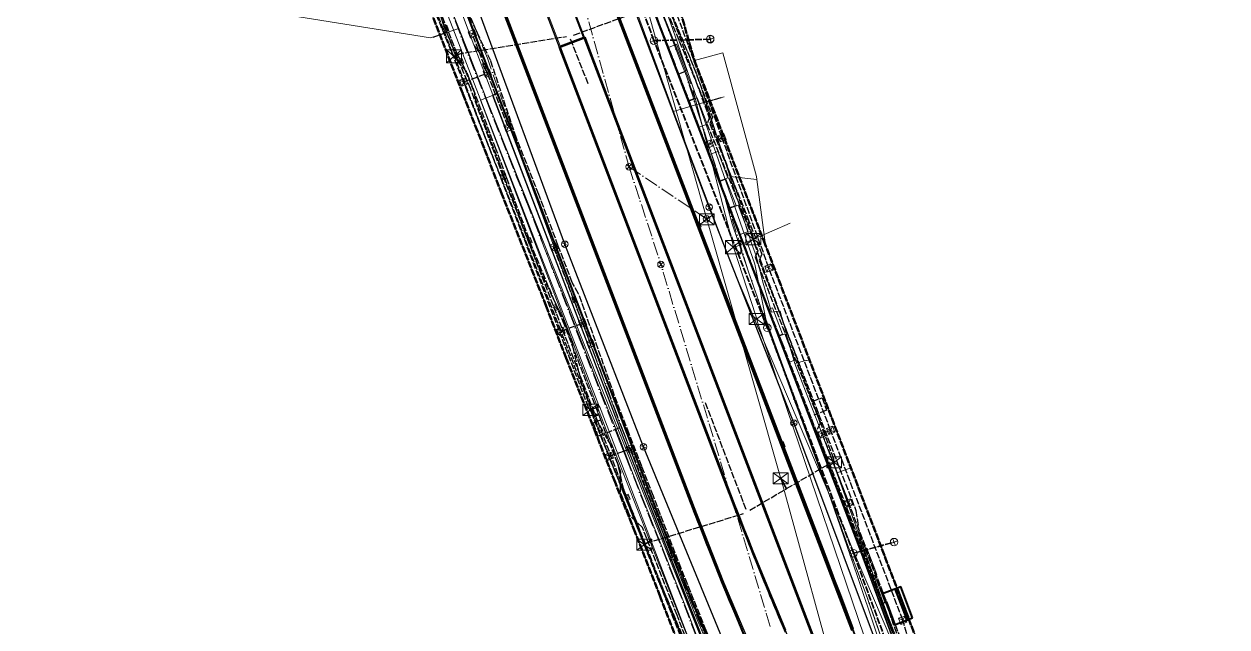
# Model space of a CAD drawing. Header units: metres. Extents: x 105014 to 106600, y 111320 to 118425.
# Drawn here: x 105870.3 to 106092.5, y 116914.6 to 117026 of the extents above; entities that cross this region are included whole.
import ezdxf

# ---------------------------------------------------------------- set-up
doc = ezdxf.new("R2010")
doc.units = ezdxf.units.M
doc.linetypes.add('DASHDOT', pattern=[3.556, 2.54, -0.508, 0, -0.508])
doc.linetypes.add('DASHED', pattern=[1.524, 1.27, -0.254])
for name, color, linetype, lineweight in [('00-BASE-LIMITE', 7, 'DASHED', 50), ('00-BASE-UE', 42, 'DASHED', 25), ('10-PAV-CALZADA-BRT', 12, 'CONTINUOUS', 30), ('10-PAV-CALZADA-MIXTA', 8, 'CONTINUOUS', 30), ('10-PAV-CICLORUTA', 76, 'CONTINUOUS', 18), ('10-PAV-ESTACION-TM', 1, 'CONTINUOUS', 40), ('10-PAV-SARDINEL', 252, 'CONTINUOUS', 13), ('20-EP-ZONA-DURA', 253, 'CONTINUOUS', 13), ('20-EP-ZONA-VERDE', 84, 'CONTINUOUS', 13), ('30-RED-ENEL-NODOS', 11, 'CONTINUOUS', 13), ('30-RED-ENEL-PROY', 1, 'DASHED', 25), ('30-RED-ETB-CAMARA', 151, 'CONTINUOUS', 13), ('30-RED-ETB-EXIST', 145, 'CONTINUOUS', 13), ('30-RED-ETB-PROY', 5, 'DASHED', 25), ('30-RED-MOVISTAR-CAMARA', 141, 'CONTINUOUS', 13), ('30-RED-MOVISTAR-PROY', 4, 'DASHED', 25), ('30-RED-VANTI-EXIST', 52, 'CONTINUOUS', 13), ('30-RED-VANTI-PROY', 2, 'DASHED', 25), ('30-RED-VANTI-RETIRO', 8, 'DASHDOT', 13), ('35-RH-ACUE-MENOR-EXIST', 151, 'CONTINUOUS', 13), ('35-RH-ACUE-MENOR-PROY', 5, 'DASHED', 25), ('35-RH-PLUV-COLECTOR', 96, 'CONTINUOUS', 30), ('35-RH-PLUV-NODOS', 94, 'CONTINUOUS', 13), ('35-RH-PLUV-RETIRO', 8, 'DASHDOT', 13), ('36-RH-SAN-COLECTOR-PROY', 6, 'DASHED', 35), ('36-RH-SAN-POZOS', 216, 'CONTINUOUS', 13), ('50-EST-MURO-CONTENCION', 34, 'CONTINUOUS', 40), ('60-PREDIAL-LOTE', 42, 'CONTINUOUS', 13)]:
    doc.layers.add(name, color=color, linetype=linetype, lineweight=lineweight)

# ---------------------------------------------------------------- blocks, each defined once
blk = doc.blocks.new('CAM_ETB_T_13')
for p, q in [((-1.375, -1.025), (1.375, 1.025)), ((-1.375, 1.025), (1.375, -1.025))]:
    blk.add_line(p, q)
blk.add_lwpolyline([(-1.375, -1.025), (1.375, -1.025), (1.375, 1.025), (-1.375, 1.025)], close=True)
blk = doc.blocks.new('CAM_ETB_T_14')
for p, q in [((-1.39, -1.22), (1.39, 1.22)), ((-1.39, 1.22), (1.39, -1.22))]:
    blk.add_line(p, q)
blk.add_lwpolyline([(-1.39, -1.22), (1.39, -1.22), (1.39, 1.22), (-1.39, 1.22)], close=True)
blk = doc.blocks.new('CAM_ETB_T_13A')
for p, q in [((-1.375, -1.025), (1.375, 1.025)), ((-1.375, 1.025), (1.375, -1.025))]:
    blk.add_line(p, q)
blk.add_lwpolyline([(-1.375, -1.025), (1.375, -1.025), (1.375, 1.025), (-1.375, 1.025)], close=True)
blk = doc.blocks.new('CAJA_ENEL')
for p, q in [((-0.6, -0.6), (0.6, 0.6)), ((-0.6, 0.6), (0.6, -0.6))]:
    blk.add_line(p, q)
blk.add_lwpolyline([(-0.6, -0.6), (0.6, -0.6), (0.6, 0.6), (-0.6, 0.6)], close=True)
blk = doc.blocks.new('CAM_MOV_CS_275')
for p, q in [((-0.5, -0.5), (0.5, 0.5)), ((-0.5, 0.5), (0.5, -0.5))]:
    blk.add_line(p, q)
blk.add_lwpolyline([(-0.5, -0.5), (0.5, -0.5), (0.5, 0.5), (-0.5, 0.5)], close=True)
blk = doc.blocks.new('POZO_SAN')
for p, q in [((-0.5, 0), (0.5, 0)), ((0, -0.5), (0, 0.5))]:
    blk.add_line(p, q)
blk.add_circle((0, 0), 0.7)
blk = doc.blocks.new('SUMIDERO')
for p, q in [((-0.25, -0.2), (-0.25, 0.2)), ((0, -0.2), (0, 0.2)), ((0.25, -0.2), (0.25, 0.2))]:
    blk.add_line(p, q)
blk.add_lwpolyline([(-0.5, -0.2), (0.5, -0.2), (0.5, 0.2), (-0.5, 0.2)], close=True)
blk = doc.blocks.new('POZO_PLUV')
for p, q in [((-0.42, -0.42), (0.42, 0.42)), ((-0.42, 0.42), (0.42, -0.42))]:
    blk.add_line(p, q)
blk.add_circle((0, 0), 0.6)

msp = doc.modelspace()

# ---------------------------------------------------------------- linework, layer by layer
at = {"layer": '00-BASE-LIMITE'}
for points in [[(105935.6685, 117170.3651), (105940.2465, 117158.7445), (105943.5607, 117150.3051), (105949.0027, 117136.5579), (105954.4397, 117123.3471), (105959.2475, 117111.7427), (105965.2069, 117097.2929), (105976.8371, 117069.4899), (105979.7717, 117062.3799), (105983.0757, 117053.7745), (105988.9847, 117037.1589), (105994.1679, 117019.1973), (106006.9685, 116985.9225), (106038.5431, 116903.5825)], [(105993.1847, 116906.4071), (105987.8303, 116920.1929), (105983.2117, 116932.0659), (105979.4897, 116941.3479), (105975.9621, 116950.3245), (105970.4787, 116964.2263), (105966.7767, 116973.8341), (105958.6003, 116994.5347), (105954.0719, 117006.1795), (105951.3593, 117013.0991), (105945.8459, 117027.2909)]]:
    msp.add_lwpolyline(points, dxfattribs=at)
at = {"layer": '00-BASE-UE'}
for points in [[(105988.9847, 117037.1589), (105994.1679, 117019.1973), (106006.9685, 116985.9225), (106038.5431, 116903.5825)], [(105993.1847, 116906.4071), (105987.8303, 116920.1929), (105983.2117, 116932.0659), (105979.4897, 116941.3479), (105975.9621, 116950.3245), (105970.4787, 116964.2263), (105966.7767, 116973.8341), (105958.6003, 116994.5347), (105954.0719, 117006.1795), (105951.3593, 117013.0991), (105945.8459, 117027.2909)]]:
    msp.add_lwpolyline(points, dxfattribs=at)
at = {"layer": '10-PAV-CALZADA-BRT'}
for points in [[(106016.6295, 116911.4357), (105967.5655, 117039.9941), (105937.9201, 117117.6711), (105933.6817, 117129.4054), (105929.8774, 117141.2874), (105926.5123, 117153.3013), (105923.5524, 117165.5173)], [(105928.0725, 117165.6179), (105928.5407, 117164.0651), (105929.0193, 117162.5145), (105929.5079, 117160.9657), (105930.0059, 117159.4189), (105930.5129, 117157.8737), (105931.0283, 117156.3303), (105931.5517, 117154.7885), (105932.0827, 117153.2479), (105932.6209, 117151.7087), (105933.1655, 117150.1707), (105933.7161, 117148.6337), (105934.2725, 117147.0977), (105934.8339, 117145.5623), (105935.4001, 117144.0275), (105935.9703, 117142.4929), (105936.5445, 117140.9587), (105937.1217, 117139.4245), (105937.7017, 117137.8903), (105938.2835, 117136.3571), (105938.8677, 117134.8217), (105939.4535, 117133.2853), (105940.0399, 117131.7485), (106023.1693, 116913.9317)], [(106005.3497, 116909.1365), (105999.6131, 116922.8179), (105994.1737, 116936.6201), (105935.0451, 117091.5493)], [(105962.8941, 117038.2111), (106000.7135, 116939.1161), (106006.0974, 116925.4547), (106011.7755, 116911.9129)]]:
    msp.add_lwpolyline(points, dxfattribs=at)
at = {"layer": '10-PAV-CALZADA-MIXTA'}
for points in [[(105999.2445, 116906.5003), (105993.4528, 116920.3129), (105987.9613, 116934.2475), (105924.3999, 117100.7919), (105922.0243, 117107.0329), (105920.8391, 117110.1723), (105918.8891, 117115.4221), (105917.3561, 117119.6535), (105915.5675, 117124.7609), (105914.0561, 117129.2703), (105912.4377, 117134.3697), (105911.0477, 117139.0525), (105909.6411, 117144.1941), (105908.4455, 117149.0195), (105907.3711, 117153.8733), (105906.3451, 117159.1041), (105905.5081, 117163.9167), (105904.6907, 117169.2037)], [(105911.6759, 117164.9269), (105912.4919, 117160.2355), (105913.4897, 117155.1475), (105914.5303, 117150.4465), (105915.6883, 117145.7731), (105917.0565, 117140.7719), (105918.4115, 117136.2069), (105919.9961, 117131.2143), (105921.4791, 117126.7897), (105923.2419, 117121.7561), (105924.7557, 117117.5773), (105926.6901, 117112.3695), (105927.8675, 117109.2511), (105930.2391, 117103.0205), (105993.8005, 116936.4761), (105999.2425, 116922.6672), (106004.9819, 116908.9793)], [(106030.4043, 116895.4861), (106018.8017, 116926.8119), (105940.8765, 117130.2183)], [(105984.4397, 117033.9767), (105992.4417, 117013.0891), (106003.0143, 116985.4915), (106009.6783, 116968.0967), (106024.6381, 116929.0477), (106036.2889, 116897.5913)]]:
    msp.add_lwpolyline(points, dxfattribs=at)
at = {"layer": '10-PAV-CICLORUTA'}
msp.add_lwpolyline([(105993.0999, 116912.1529), (105978.8763, 116948.3775), (105978.8637, 116948.4095), (105954.6371, 117011.8879), (105956.8795, 117012.7437), (105981.1047, 116949.2685), (105981.1047, 116949.2685), (105995.3405, 116913.0129)], dxfattribs=at)
at = {"layer": '10-PAV-ESTACION-TM'}
msp.add_lwpolyline([(106011.0458, 116913.6084), (106010.4885, 116914.9115), (106009.8397, 116916.4383), (106009.2415, 116917.8553), (106009.2158, 116917.9163), (106009.2017, 116917.9499), (106008.8844, 116918.7064), (106008.5673, 116919.463), (106008.1731, 116920.4096), (106007.9576, 116920.9271), (106007.819, 116921.2619), (106007.334, 116922.4349), (106007.1147, 116922.968), (106005.4847, 116926.9668), (106005.374, 116927.2416), (106004.8756, 116928.4805), (106004.686, 116928.9543), (106004.2701, 116929.9956), (106004.0026, 116930.669), (106003.0233, 116933.1487), (106002.9859, 116933.2442), (106001.8845, 116936.0703), (106001.6473, 116936.6845), (106000.7136, 116939.1161), (106000.6561, 116939.2699), (105973.0857, 117011.5083), (105969.2066, 117021.6723), (105973.8827, 117023.4413), (105974.8358, 117020.9439), (105999.3934, 116956.5979), (106016.6295, 116911.4357)], dxfattribs=at)
at = {"layer": '10-PAV-SARDINEL'}
for points in [[(106023.1693, 116913.9317), (105940.0399, 117131.7485), (105939.4535, 117133.2853), (105938.8677, 117134.8217), (105938.2835, 117136.3571), (105937.7017, 117137.8903), (105937.1217, 117139.4245), (105936.5445, 117140.9587), (105935.9703, 117142.4929), (105935.4001, 117144.0275), (105934.8339, 117145.5623), (105934.2725, 117147.0977), (105933.7161, 117148.6337), (105933.1655, 117150.1707), (105932.6209, 117151.7087), (105932.0827, 117153.2479), (105931.5517, 117154.7885), (105931.0283, 117156.3303), (105930.5129, 117157.8737), (105930.0059, 117159.4189), (105929.5079, 117160.9657), (105929.0193, 117162.5145), (105928.5407, 117164.0651), (105928.0725, 117165.6179)], [(105940.6897, 117130.1468), (105986.9836, 117009.3069), (106023.3562, 116914.0029)], [(106023.3391, 116914.2428), (106022.1685, 116917.3711), (106020.9909, 116920.4968), (106019.8064, 116923.6199), (106018.6149, 116926.7405), (105940.6897, 117130.1468)], [(105940.8765, 117130.2183), (106018.8017, 116926.8119), (106019.9933, 116923.691), (106021.178, 116920.5675), (106022.3557, 116917.4414), (106023.5264, 116914.3127)], [(106003.1844, 116913.1777), (106002.2962, 116915.2814), (106001.4149, 116917.388), (106000.5407, 116919.4975), (105999.6735, 116921.6099), (105998.8133, 116923.7252), (105997.9602, 116925.8434), (105997.1141, 116927.9644), (105996.2751, 116930.0882), (105995.4431, 116932.2147), (105994.6183, 116934.344), (105993.8005, 116936.4761), (105930.2391, 117103.0205)], [(105930.426, 117103.0918), (105993.9873, 116936.5476), (105994.8049, 116934.416), (105995.6295, 116932.2873), (105996.4612, 116930.1613), (105997.3, 116928.0382), (105998.1458, 116925.9178), (105998.9987, 116923.8003), (105999.8586, 116921.6856), (106000.7256, 116919.5738), (106001.5996, 116917.4649), (106002.4806, 116915.3589), (106003.3686, 116913.2558)], [(105996.35, 116912.7823), (105995.4604, 116914.9087), (105994.578, 116917.038), (105993.7026, 116919.1703), (105992.8344, 116921.3055), (105991.9732, 116923.4436), (105991.1192, 116925.5845), (105990.2723, 116927.7282), (105989.4325, 116929.8748), (105988.5999, 116932.0241), (105987.7745, 116934.1761), (105924.213, 117100.7207)], [(105924.3999, 117100.7919), (105987.9613, 116934.2475), (105988.7865, 116932.096), (105989.6189, 116929.9473), (105990.4584, 116927.8014), (105991.305, 116925.6583), (105992.1588, 116923.518), (105993.0197, 116921.3805), (105993.8877, 116919.246), (105994.7628, 116917.1143), (105995.645, 116914.9856), (105996.5343, 116912.8598)], [(106002.9796, 116914.1746), (106002.4811, 116915.3591), (106002.26, 116915.8844), (106001.5997, 116917.465), (106001.545, 116917.596), (106000.8346, 116919.3096), (106000.7259, 116919.5739), (106000.1288, 116921.0251), (105999.8591, 116921.6858), (105999.4278, 116922.7426), (105998.9992, 116923.8005), (105998.7313, 116924.4619), (105998.1461, 116925.9179), (105998.0396, 116926.183), (105997.3524, 116927.9061), (105997.3001, 116928.0382), (105996.67, 116929.631), (105996.4618, 116930.1615), (105995.9922, 116931.3577), (105995.6301, 116932.2875), (105995.319, 116933.0863), (105994.8053, 116934.4162), (105994.6506, 116934.8166), (105993.9869, 116936.5487), (105934.8582, 117091.478)], [(105935.0451, 117091.5493), (105994.1737, 116936.6201), (105994.8373, 116934.8884), (105995.5055, 116933.1586), (105996.1785, 116931.4305), (105996.8561, 116929.7043), (105997.5383, 116927.9799), (105998.2253, 116926.2573), (105998.9168, 116924.5367), (105999.6131, 116922.8179), (106000.3139, 116921.1009), (106001.0195, 116919.3859), (106001.7296, 116917.6728), (106002.4444, 116915.9617), (106003.1638, 116914.2524)], [(106030.5511, 116913.3519), (106029.3825, 116916.4963), (106028.2069, 116919.6381), (106027.0243, 116922.7773), (106025.8347, 116925.9138), (106024.6381, 116929.0477), (106009.6783, 116968.0967), (106003.0143, 116985.4915), (105992.4417, 117013.0891), (105984.4397, 117033.9767)], [(105984.6265, 117034.0482), (105992.6285, 117013.1606), (106003.2011, 116985.563), (106009.8651, 116968.1682), (106024.8249, 116929.1191), (106026.0216, 116925.985), (106027.2114, 116922.848), (106028.3941, 116919.7084), (106029.5699, 116916.5662), (106030.7386, 116913.4214)], [(106016.4426, 116911.3645), (105973.6957, 117023.3705), (105973.8828, 117023.4413), (106016.6295, 116911.4357)], [(106010.8829, 116913.9882), (106009.9972, 116916.0665), (106009.1184, 116918.1477), (106008.2466, 116920.2318), (106007.3817, 116922.3188), (106006.5237, 116924.4087), (106005.6728, 116926.5014), (106004.8287, 116928.5969), (106003.9917, 116930.6953), (106003.1616, 116932.7964), (106002.3386, 116934.9002), (106001.5225, 116937.0068), (106000.7135, 116939.1161), (105969.2062, 117021.6721), (105969.3933, 117021.7429), (106000.9003, 116939.1876), (106001.7091, 116937.0787), (106002.525, 116934.9728), (106003.3478, 116932.8696), (106004.1776, 116930.7691), (106005.0144, 116928.6713), (106005.8582, 116926.5764), (106006.7089, 116924.4844), (106007.5666, 116922.3951), (106008.4313, 116920.3087), (106009.3028, 116918.2252), (106010.1813, 116916.1446), (106011.0668, 116914.0669)]]:
    msp.add_lwpolyline(points, dxfattribs=at)
at = {"layer": '20-EP-ZONA-DURA'}
for points in [[(105973.6244, 117023.5574), (105969.3222, 117021.9299), (105963.081, 117038.2824), (105947.3808, 117079.4201), (105951.6785, 117081.0604), (105967.3786, 117039.9228), (105973.6244, 117023.5574)], [(106026.809, 116904.8422), (106026.9912, 116904.3418), (106026.2274, 116906.396), (106025.2765, 116908.9339), (106024.3194, 116911.4697), (106023.3562, 116914.0029), (105986.9836, 117009.3069), (106018.6149, 116926.7405), (106019.8064, 116923.6199), (106020.9909, 116920.4968), (106022.1685, 116917.3711), (106023.3391, 116914.2428), (106024.5027, 116911.1118), (106025.6593, 116907.9783), (106026.809, 116904.8422)]]:
    msp.add_lwpolyline(points, close=True, dxfattribs=at)
for points in [[(105988.9847, 117037.1589), (105994.1679, 117019.1973), (106006.9685, 116985.9225), (106038.5431, 116903.5825)], [(106031.5777, 116914.3485), (106029.7525, 116919.2177), (106028.7229, 116918.8317), (106028.6885, 116918.9233), (106029.3437, 116919.1701), (106027.5105, 116924.0363), (106026.8551, 116923.7895), (106026.8199, 116923.8829), (106027.8491, 116924.2707), (106025.9979, 116929.1301), (106024.9705, 116928.7387), (106024.8249, 116929.1191), (106011.6629, 116963.4753), (106012.6901, 116963.8689), (106010.8295, 116968.7245), (106009.8027, 116968.3311), (106009.7665, 116968.4241), (106010.4201, 116968.6749), (106008.5599, 116973.5307), (106007.9061, 116973.2803), (106003.2011, 116985.563), (106002.6119, 116987.1013), (106004.1119, 116987.6579), (106002.2513, 116992.5137), (106000.7577, 116991.9413), (106000.7199, 116992.0397), (106001.8423, 116992.4641), (105999.9821, 116997.3199), (105998.8615, 116996.8907), (105998.8257, 116996.9841), (106000.3195, 116997.5563), (105998.4591, 117002.4121), (105996.9655, 117001.8399), (105995.0337, 117006.8823), (105996.5273, 117007.4547), (105994.6671, 117012.3105), (105993.1733, 117011.7383), (105993.1375, 117011.8317), (105994.2581, 117012.2611), (105992.3979, 117017.1169), (105991.2773, 117016.6877), (105991.2415, 117016.7809), (105992.7353, 117017.3533), (105990.8749, 117022.2091), (105989.3813, 117021.6369), (105985.9827, 117030.5081)], [(105951.3035, 117027.6343), (105953.4165, 117022.0979), (105956.9373, 117012.8729), (105956.9729, 117012.7795), (105957.2441, 117012.0689), (105967.9496, 116984.0181), (105978.6744, 116955.9169), (105981.1979, 116949.3049), (105983.4322, 116943.4504), (105981.1047, 116949.2685), (105956.8795, 117012.7437), (105954.6371, 117011.8879), (105978.8637, 116948.4095), (105978.8763, 116948.3775), (105993.0999, 116912.1529)], [(105993.1847, 116906.4071), (105987.8303, 116920.1929), (105983.2117, 116932.0659), (105979.4897, 116941.3479), (105975.9621, 116950.3245), (105970.4787, 116964.2263), (105966.7767, 116973.8341), (105958.6003, 116994.5347), (105954.0719, 117006.1795), (105951.3593, 117013.0991), (105945.8459, 117027.2909)], [(105995.3405, 116913.0129), (105992.5691, 116920.2004), (105994.3104, 116915.9697), (105995.4339, 116913.0487)]]:
    msp.add_lwpolyline(points, dxfattribs=at)
at = {"layer": '20-EP-ZONA-VERDE'}
for points in [[(105956.0931, 117017.6085), (105957.7781, 117013.1937), (105956.9373, 117012.8729), (105953.4165, 117022.0979), (105954.9555, 117019.9729), (105956.0931, 117017.6085)], [(105992.7353, 117017.3533), (105991.2415, 117016.7809), (105989.3813, 117021.6369), (105990.8749, 117022.2091), (105992.7353, 117017.3533)], [(105994.2581, 117012.2611), (105993.1375, 117011.8317), (105991.2773, 117016.6877), (105992.3979, 117017.1169), (105994.2581, 117012.2611)], [(105987.9123, 116934.2359), (105993.3093, 116920.5335), (105998.9965, 116906.9489), (106006.4363, 116889.6957), (106010.2122, 116880.5682), (106013.7151, 116871.3324), (106016.9419, 116861.9967), (106019.8897, 116852.5691), (106020.9615, 116848.9533), (106022.3073, 116844.4133), (106021.4445, 116844.1575), (106021.0223, 116845.5819), (106019.0267, 116852.3133), (106016.0869, 116861.7155), (106012.8689, 116871.0259), (106009.3755, 116880.2364), (106005.6099, 116889.3393), (105998.1701, 116906.5925), (105995.6381, 116912.5403), (105995.4339, 116913.0487), (105981.1979, 116949.3049), (105956.9729, 117012.7795), (105957.8137, 117013.1003), (105987.9123, 116934.2359)], [(105996.5273, 117007.4547), (105995.0337, 117006.8823), (105993.1733, 117011.7383), (105994.6671, 117012.3105), (105996.5273, 117007.4547)], [(106000.3195, 116997.5563), (105998.8257, 116996.9841), (105996.9655, 117001.8399), (105998.4591, 117002.4121), (106000.3195, 116997.5563)], [(106001.8423, 116992.4641), (106000.7199, 116992.0397), (105998.8615, 116996.8907), (105999.9821, 116997.3199), (106001.8423, 116992.4641)], [(106004.1119, 116987.6579), (106002.6119, 116987.1013), (106000.7577, 116991.9413), (106002.2513, 116992.5137), (106004.1119, 116987.6579)], [(106010.4201, 116968.6749), (106009.7665, 116968.4241), (106007.9061, 116973.2803), (106008.5599, 116973.5307), (106010.4201, 116968.6749)], [(106012.6901, 116963.8689), (106011.6629, 116963.4753), (106009.8027, 116968.3311), (106010.8295, 116968.7245), (106012.6901, 116963.8689)], [(106027.8491, 116924.2707), (106026.8199, 116923.8829), (106024.9705, 116928.7387), (106025.9979, 116929.1301), (106027.8491, 116924.2707)], [(106029.3437, 116919.1701), (106028.6885, 116918.9233), (106026.8551, 116923.7895), (106027.5105, 116924.0363), (106029.3437, 116919.1701)]]:
    msp.add_lwpolyline(points, close=True, dxfattribs=at)
at = {"layer": '30-RED-ENEL-PROY'}
for points in [[(105951.5131, 117015.2661), (105936.1463, 117053.3119)], [(105999.2535, 117004.9635), (105989.2551, 117032.4013)], [(105955.8821, 117016.8523), (105953.1323, 117024.1523)], [(105951.5131, 117015.2661), (105955.8821, 117016.8523)], [(105955.8821, 117016.8523), (105959.7391, 117006.8235)], [(105969.5295, 116969.2209), (105951.5131, 117015.2661)], [(105999.2535, 117004.9635), (105996.9305, 117003.7951)], [(106007.9231, 116980.8745), (105999.2535, 117004.9635)], [(105973.5187, 116970.7051), (105968.1511, 116984.7789)], [(106019.3167, 116950.9097), (106007.9231, 116980.8745)], [(105969.5295, 116969.2209), (105973.5187, 116970.7051)], [(105973.5187, 116970.7051), (105974.9771, 116966.8999)], [(105978.4183, 116946.1223), (105969.5295, 116969.2209)], [(106019.3167, 116950.9097), (106017.7603, 116950.2705)], [(106017.7603, 116950.2705), (106022.6385, 116937.5049)], [(106032.6533, 116915.8437), (106019.3167, 116950.9097)], [(105978.4183, 116946.1223), (105982.3561, 116947.5319)], [(105997.2257, 116898.7409), (105978.4183, 116946.1223)], [(105982.3561, 116947.5319), (105990.0055, 116927.6515)], [(106036.5329, 116903.1379), (106032.6533, 116915.8437)]]:
    msp.add_lwpolyline(points, dxfattribs=at)
at = {"layer": '30-RED-ETB-EXIST'}
for points in [[(105949.747, 117019.982), (105951.304, 117020.584), (105925.808, 117086.477), (105924.295, 117085.591)], [(105996.45, 116989.902), (105982.262, 117040.036), (105982.115, 117040.615)], [(105993.486, 117014.888), (105987.672, 117029.654), (105989.166, 117030.242)], [(105974.92, 116954.691), (105976.603, 116955.2), (105951.304, 117020.584), (105949.747, 117019.982)], [(106001.314, 116984.752), (106001.234, 116985.329), (105993.927, 117013.696)], [(106010.096, 116942.065), (106010.066, 116942.173), (105996.462, 116989.939)], [(106005.043, 116986.23), (106011.836, 116989.194)], [(106001.314, 116984.752), (106001.722, 116984.782), (106005.043, 116986.23)], [(106005.666, 116971.48), (106005.52, 116972.059), (106001.447, 116984.578), (106001.314, 116984.752)], [(106031.019, 116896.772), (106005.812, 116970.901), (106005.666, 116971.48)], [(105984.894, 116929.796), (105986.236, 116930.311), (105976.627, 116955.36), (105974.92, 116954.691)], [(106021.747, 116900.07), (106021.495, 116900.6), (106010.096, 116942.065)], [(106001.984, 116889.257), (105986.236, 116930.311), (105984.894, 116929.796)]]:
    msp.add_lwpolyline(points, dxfattribs=at)
at = {"layer": '30-RED-ETB-PROY'}
for points in [[(105949.747, 117019.982), (105949.487, 117020.54), (105924.676, 117085.003), (105924.295, 117085.591)], [(105971.844, 117023.903), (105988.528, 117030.048), (105989.166, 117030.242)], [(106005.047, 116986.22), (106004.979, 116986.784), (105989.226, 117029.643), (105989.166, 117030.242)], [(105949.747, 117019.982), (105950.31, 117020.416), (105970.533, 117023.665)], [(105974.53, 117014.885), (105971.217, 117023.287)], [(105974.92, 116954.691), (105974.589, 116955.1), (105950.033, 117019.504), (105949.747, 117019.982)], [(106019.975, 116945.008), (106019.91, 116945.628), (106005.135, 116985.69), (106005.047, 116986.22)], [(105984.894, 116929.796), (105984.697, 116930.346), (105975.176, 116954.098), (105974.92, 116954.691)], [(106003.693, 116936.305), (105996.15, 116956.153)], [(106010.074, 116942.059), (106011.193, 116940.142), (106019.397, 116944.935), (106019.975, 116945.008)], [(106034, 116904.854), (106035.01, 116905.24), (106020.055, 116944.37), (106019.975, 116945.008)], [(106004.363, 116936.152), (106011.193, 116940.142), (106010.074, 116942.059)], [(105984.894, 116929.796), (105985.195, 116930.044), (106003.226, 116935.521)], [(106001.923, 116889.296), (105985.15, 116929.201), (105984.894, 116929.796)]]:
    msp.add_lwpolyline(points, dxfattribs=at)
at = {"layer": '30-RED-MOVISTAR-PROY'}
for points in [[(105948.1299, 117025.0769), (105939.5677, 117048.5012)], [(105952.819, 117013.9467), (105948.1299, 117025.0769)], [(105958.8639, 116997.7627), (105952.819, 117013.9467)], [(105968.6687, 116972.4773), (105958.8639, 116997.7627)], [(105987.7149, 116922.7966), (105968.6687, 116972.4773)], [(105991.5083, 116913.5259), (105987.7149, 116922.7966)]]:
    msp.add_lwpolyline(points, dxfattribs=at)
at = {"layer": '30-RED-VANTI-EXIST'}
for points in [[(105980.4718, 116948.9877), (105979.6355, 116951.1885), (105977.3725, 116956.8227), (105974.5597, 116964.0157), (105969.9977, 116975.7291), (105966.4203, 116984.7053), (105964.6443, 116989.4925), (105960.4619, 117000.1007), (105955.5829, 117012.5921), (105952.3355, 117020.8329), (105948.7609, 117029.8259), (105945.9467, 117036.9909), (105942.8433, 117045.0947), (105940.6379, 117050.9269), (105938.6871, 117056.0473), (105937.0019, 117060.3311), (105934.7857, 117066.3891), (105932.4593, 117073.4807), (105929.4885, 117082.5729), (105927.134, 117089.8494)], [(105999.1469, 116996.2573), (105996.7871, 117003.6127), (105995.0889, 117008.7717), (105992.7279, 117016.1979), (105991.8537, 117018.4929), (105988.8503, 117026.1655), (105987.1141, 117030.5573), (105985.0885, 117035.4839), (105983.2583, 117039.9449), (105981.2489, 117044.9297), (105978.8255, 117050.8481), (105977.4045, 117054.3379), (105975.8443, 117058.1557), (105974.0151, 117062.7285), (105972.2351, 117067.0737), (105970.7009, 117070.9491), (105968.1333, 117077.2141), (105966.7007, 117080.6955), (105966.2848, 117081.7091)], [(105953.3615, 117024.36), (105951.4051, 117029.384)], [(105967.5773, 116986.5763), (105965.0803, 116993.3035), (105957.6333, 117013.3907), (105953.3615, 117024.36)], [(105999.3438, 116995.5415), (105999.1469, 116996.2573)], [(106004.0537, 116980.5363), (106001.1283, 116989.0535), (105999.3438, 116995.5415)], [(105969.5807, 116981.1788), (105967.5773, 116986.5763)], [(105981.2774, 116949.8258), (105980.3093, 116952.2743), (105969.5807, 116981.1788)], [(106069.2281, 116790.5078), (106066.0859, 116799.2947), (106063.5899, 116807.3127), (106059.6869, 116819.5465), (106057.7531, 116825.4993), (106054.4931, 116835.5649), (106050.0469, 116849.3721), (106046.8069, 116859.3557), (106042.7059, 116872.0457), (106038.2695, 116885.8309), (106035.9097, 116892.6737), (106033.5621, 116898.9363), (106031.1715, 116905.4877), (106028.6841, 116912.6657), (106025.8367, 116920.6975), (106022.2661, 116930.2993), (106020.2049, 116935.9097), (106017.1707, 116944.1813), (106014.8673, 116950.3799), (106011.9551, 116958.2781), (106009.0647, 116966.2739), (106006.8905, 116972.1573), (106004.0537, 116980.5363)], [(105983.1997, 116944.9639), (105981.2774, 116949.8258)], [(105982.3636, 116944.0515), (105981.6531, 116945.8789), (105980.4718, 116948.9877)], [(105999.8495, 116898.8722), (105997.4783, 116905.1345), (105992.9329, 116917.2807), (105988.1337, 116929.4603), (105984.4909, 116938.5801), (105982.3636, 116944.0515)], [(105983.5915, 116943.9731), (105983.1997, 116944.9639)], [(105985.0856, 116940.1941), (105983.5915, 116943.9731)], [(106002.2398, 116897.6334), (106000.0085, 116903.2941), (105994.4949, 116916.3965), (105985.0856, 116940.1941)]]:
    msp.add_lwpolyline(points, dxfattribs=at)
at = {"layer": '30-RED-VANTI-PROY'}
for points in [[(105966.2848, 117081.7091), (105968.6197, 117075.6861), (105970.9667, 117069.6307), (105973.9151, 117061.8117), (105977.0439, 117053.8073), (105980.2539, 117045.3607), (105982.4459, 117039.7045), (105985.2103, 117032.3959), (105988.4973, 117023.8429), (105992.3399, 117013.8651), (105995.1171, 117006.6293), (105998.8389, 116996.8489), (105999.3438, 116995.5415)], [(105991.9405, 116912.5797), (105986.3041, 116926.8477), (105982.4949, 116936.4903), (105981.1077, 116939.9621), (105980.0319, 116944.7317), (105978.8069, 116948.0305), (105975.5699, 116953.8153), (105973.0901, 116960.5995), (105971.6059, 116966.8305), (105970.3543, 116970.3357), (105969.2657, 116972.7765), (105965.8223, 116980.0473), (105964.1229, 116984.2899), (105960.6529, 116993.4711), (105958.1795, 117000.1003), (105955.6229, 117006.9883), (105953.7571, 117011.8853), (105953.4955, 117013.3041), (105951.7345, 117017.7009), (105950.3255, 117020.4767), (105946.9061, 117029.0385)], [(105953.8654, 117024.6847), (105952.8583, 117026.7779), (105951.748, 117029.7994)], [(105954.0588, 117024.2827), (105953.8654, 117024.6847)], [(105982.1006, 116950.2571), (105979.9241, 116955.8651), (105972.7697, 116976.1453), (105971.6001, 116978.1929), (105969.0139, 116984.9585), (105965.4179, 116994.4717), (105961.2669, 117004.9051), (105956.5315, 117019.1433), (105954.0588, 117024.2827)], [(105999.3438, 116995.5415), (105999.4822, 116995.1831)], [(105999.4822, 116995.1831), (106001.8175, 116989.1357), (106006.4905, 116976.8983), (106010.3185, 116967.1695), (106015.7699, 116953.0149), (106020.9027, 116939.6335), (106025.9057, 116926.5813), (106031.9383, 116910.5683), (106039.1647, 116890.5697), (106044.0831, 116876.8121), (106047.1303, 116868.3163), (106051.0627, 116857.2889), (106055.0487, 116846.2495), (106055.5292, 116845.392), (106056.1435, 116844.6246), (106056.8751, 116843.9681), (106060.1071, 116835.0789), (106059.9503, 116834.3844), (106059.8939, 116833.6747), (106059.9391, 116832.9642), (106060.0849, 116832.2673), (106064.0605, 116821.0251), (106065.3995, 116817.3071)], [(105984.4491, 116944.2062), (105982.1006, 116950.2571)], [(106003.0845, 116898.3428), (106001.1089, 116902.9919), (105996.3375, 116913.9195), (105991.7095, 116925.3701), (105986.5721, 116938.7361), (105984.4491, 116944.2062)]]:
    msp.add_lwpolyline(points, dxfattribs=at)
at = {"layer": '30-RED-VANTI-RETIRO'}
for points in [[(105980.3561, 116948.7983), (105973.2355, 116967.0039), (105963.4141, 116992.3987), (105956.2119, 117010.5637), (105948.4453, 117030.3361), (105934.4431, 117066.8165), (105928.7151, 117084.6545), (105927.134, 117089.8494)], [(105999.1469, 116996.2573), (105996.7871, 117003.6127), (105995.0889, 117008.7717), (105992.7279, 117016.1979), (105991.8537, 117018.4929), (105988.8503, 117026.1655), (105987.1141, 117030.5573), (105985.0885, 117035.4839), (105983.2583, 117039.9449), (105981.2489, 117044.9297), (105978.8255, 117050.8481), (105977.4045, 117054.3379), (105975.8443, 117058.1557), (105974.0151, 117062.7285), (105972.2351, 117067.0737), (105970.7009, 117070.9491), (105968.1333, 117077.2141), (105966.7007, 117080.6955), (105966.2848, 117081.7091)], [(105953.8654, 117024.6847), (105951.7765, 117029.828)], [(105954.0287, 117024.2827), (105953.8654, 117024.6847)], [(105967.5773, 116986.5763), (105955.9063, 117019.6595), (105954.0287, 117024.2827)], [(105999.4822, 116995.1831), (105999.1469, 116996.2573)], [(106004.0537, 116980.5363), (105999.4822, 116995.1831)], [(105969.5807, 116981.1788), (105967.9769, 116985.4435), (105967.5773, 116986.5763)], [(105981.3515, 116949.8786), (105969.5807, 116981.1788)], [(106069.2281, 116790.5078), (106066.0859, 116799.2947), (106063.5899, 116807.3127), (106059.6869, 116819.5465), (106057.7531, 116825.4993), (106054.4931, 116835.5649), (106050.0469, 116849.3721), (106046.8069, 116859.3557), (106042.7059, 116872.0457), (106038.2695, 116885.8309), (106035.9097, 116892.6737), (106033.5621, 116898.9363), (106031.1715, 116905.4877), (106028.6841, 116912.6657), (106025.8367, 116920.6975), (106022.2661, 116930.2993), (106020.2049, 116935.9097), (106017.1707, 116944.1813), (106014.8673, 116950.3799), (106011.9551, 116958.2781), (106009.0647, 116966.2739), (106006.8905, 116972.1573), (106004.0537, 116980.5363)], [(105983.1997, 116944.9639), (105981.3515, 116949.8786)], [(105982.2029, 116944.0976), (105981.2743, 116946.4507), (105980.3561, 116948.7983)], [(105999.8495, 116898.8722), (105998.3925, 116902.6295), (105991.8051, 116919.8615), (105986.4947, 116933.2227), (105982.2029, 116944.0976)], [(105983.5733, 116943.9707), (105983.1997, 116944.9639)], [(105985.0856, 116940.1941), (105983.7983, 116943.3723), (105983.5733, 116943.9707)], [(106002.2617, 116897.6588), (106000.9479, 116901.0341), (105985.0856, 116940.1941)]]:
    msp.add_lwpolyline(points, dxfattribs=at)
at = {"layer": '35-RH-ACUE-MENOR-EXIST'}
for points in [[(105178.5744, 116817.4508), (105539.9476, 116761.043), (105920.9127, 116698.2673), (105927.6139, 116697.316), (106024.833, 116689.4124), (106033.902, 116694.7788), (106040.5526, 116701.5538), (106047.9791, 116715.1949), (106051.8201, 116725.8396), (106046.6693, 116749.4243), (106048.6153, 116749.9885), (106037.1633, 116787.9158), (106015.5063, 116861.68), (106011.1153, 116873.1384), (105951.3398, 117023.2056), (105939.5771, 117054.3457), (105902.7237, 117158.6512), (105897.7174, 117237.0197), (105887, 117327.4)], [(105929.5361, 117182.8433), (105935.2883, 117158.4076), (105935.9421, 117157.8055), (105945.3026, 117134.5008), (105962.6552, 117096.0068), (105966.6969, 117086.6928), (105982.569, 117046.7038), (105982.6526, 117046.4682), (106005.31, 116981.5757), (106007.3796, 116971.4468), (106017.5367, 116943.5825), (106024.2008, 116924.1217), (106031.0669, 116903.722)], [(105990.28, 117009.82), (105981.05, 117034.9), (105965.17, 117084.07), (105952.48, 117115.23), (105951.73, 117117.19)], [(105950.6497, 117025.1422), (105945.4191, 117023.4215), (105775.9425, 117050.5213)], [(105993.74, 117010.83), (105999.64, 117012.52)], [(105990.28, 117009.82), (105993.74, 117010.83)], [(105990.28, 117009.82), (106001.22, 116980.96)], [(106001.22, 116980.96), (106046.32, 116875.17), (106057.3637, 116843.1922), (106063.97, 116827.3)]]:
    msp.add_lwpolyline(points, dxfattribs=at)
at = {"layer": '35-RH-ACUE-MENOR-PROY'}
for points in [[(105929.0864, 117220.1355), (105929.2836, 117215.9945), (105930.3978, 117202.9889), (105929.2447, 117201.6397), (105929.4229, 117199.8133), (105930.4872, 117199.028), (105931.955, 117188.4242), (105930.7425, 117186.7571), (105934.5319, 117168.2006), (105940.1498, 117151.6606), (105940.7219, 117150.0742), (105947.9564, 117132.0347), (105954.3238, 117118.7248), (105980.7917, 117051.1064), (105987.0305, 117034.9043), (105994.0085, 117018.0371), (105997.4871, 117008.7396), (105996.9752, 117007.6074), (106003.9521, 116990.2482)], [(105934.2752, 117168.2787), (105939.8467, 117151.2328), (105947.5222, 117131.835), (105954.068, 117118.1579), (105965.7761, 117087.9836), (105986.7016, 117034.054), (105995.5712, 117012.5957), (105996.9983, 117008.903), (105996.4761, 117007.5243), (106005.8954, 116984.056), (106005.36, 116982.9374), (106017.4146, 116952.2221), (106016.6957, 116950.8217), (106024.7873, 116930.2428), (106032.0329, 116910.2687)], [(105995.1809, 116905.8379), (105990.9619, 116916.7595), (105984.5488, 116932.9522), (105982.1857, 116935.2453), (105980.4686, 116939.5075), (105980.5318, 116943.2745), (105976.8743, 116952.8243), (105970.141, 116970.4053), (105964.8756, 116983.0794), (105964.1355, 116984.8607), (105957.4798, 117002.9185), (105952.0772, 117017.181), (105950.5832, 117018.782), (105948.4281, 117024.4275), (105948.0298, 117025.4567), (105940.524, 117045.0769)], [(105948.4281, 117024.4275), (105945.7658, 117023.4514)], [(105996.4165, 117011.6012), (105999.1019, 117012.4145)], [(106003.9521, 116990.2482), (106006.6387, 116983.4265), (106006.1215, 116982.307), (106023.9729, 116936.1153), (106024.6202, 116931.88), (106029.5418, 116918.9914), (106040.3552, 116887.933), (106053.5501, 116850.9539), (106055.0607, 116847.3495), (106055.7164, 116845.577), (106059.9858, 116834.0042), (106061.3475, 116829.7737), (106064.3024, 116820.9748), (106064.6228, 116820.0689), (106067.5274, 116812.1408), (106075.6947, 116789.1978), (106077.345, 116784.1504), (106078.506, 116781.253), (106083.6963, 116766.6579), (106084.6733, 116763.9065), (106087.5328, 116760.4577), (106091.3298, 116750.1137), (106092.5369, 116749.5342)], [(106015.8363, 116956.2185), (106017.7473, 116956.9378), (106018.5761, 116954.6277), (106016.1933, 116953.7139)], [(105976.8743, 116952.8243), (105976.1581, 116952.5407), (105975.442, 116952.2571), (105976.3406, 116949.8537), (105980.5102, 116951.4771)]]:
    msp.add_lwpolyline(points, dxfattribs=at)
at = {"layer": '35-RH-PLUV-COLECTOR'}
for points in [[(105996.8817, 116992.1305), (105979.1332, 117039.2012)], [(105996.8817, 116992.1305), (105979.1332, 117039.2012)], [(105970.2277, 116985.2811), (105954.6548, 117027.521)], [(105970.2277, 116985.2811), (105954.6548, 117027.521)], [(106012.5158, 116952.2661), (105996.8817, 116992.1305)], [(106012.5158, 116952.2661), (105996.8817, 116992.1305)], [(105984.735, 116947.8743), (105970.2277, 116985.2811)], [(105984.735, 116947.8743), (105970.2277, 116985.2811)], [(106030.9059, 116903.1639), (106012.5158, 116952.2661)], [(106030.9059, 116903.1639), (106012.5158, 116952.2661)], [(106006.0738, 116896.1116), (105984.735, 116947.8743)], [(106006.0738, 116896.1116), (105984.735, 116947.8743)]]:
    msp.add_lwpolyline(points, dxfattribs=at)
at = {"layer": '35-RH-PLUV-RETIRO'}
for points in [[(105968.7818, 117047.4771), (105982.0778, 116999.5879), (105987.971, 116981.545)], [(105982.0778, 116999.5879), (105996.3919, 116989.956)], [(106008.1734, 116914.683), (105987.971, 116981.545)]]:
    msp.add_lwpolyline(points, dxfattribs=at)
at = {"layer": '36-RH-SAN-COLECTOR-PROY'}
for points in [[(105986.6864, 117022.8907), (105958.581, 117098.6341)], [(106007.617, 116969.8502), (105986.6864, 117022.8907)], [(105997.0651, 117023.1379), (105986.6892, 117022.8949)], [(106023.5404, 116928.2002), (106007.5, 116970.42)], [(106023.5404, 116928.2002), (106031.0519, 116930.2591)], [(106032.07, 116905.17), (106023.5404, 116928.2002)]]:
    msp.add_lwpolyline(points, dxfattribs=at)
at = {"layer": '50-EST-MURO-CONTENCION'}
for points in [[(106034.4682, 116916.3035), (106032.2829, 116922.0023), (106028.9227, 116920.704), (106031.106, 116915.0143), (106034.4682, 116916.3035)], [(106033.7679, 116916.035), (106033.4411, 116915.9097), (106031.2568, 116921.6059), (106031.5833, 116921.732), (106033.7679, 116916.035)]]:
    msp.add_lwpolyline(points, close=True, dxfattribs=at)
at = {"layer": '60-PREDIAL-LOTE'}
for points in [[(106005.7133, 116997.2281), (106000.788, 116997.8182), (106000.7106, 116997.8275), (106000.4486, 116998.6351), (105994.467, 117017.0729), (105993.6197, 117019.0477), (105987.583, 117033.1179), (105980.6196, 117053.9489), (105983.1423, 117053.6491), (105983.503, 117052.7189), (105988.946, 117037.3699), (105990.0984, 117033.3513), (105994.158, 117019.1945), (105999.4158, 117020.6278), (106005.638, 116997.8029), (106005.7133, 116997.2281)], [(106007.9186, 116983.4814), (106015.4031, 116963.9575), (106014.8596, 116963.81), (106014.7661, 116963.7846), (106012.7263, 116963.2311), (106012.7165, 116963.2284), (106011.9531, 116965.6971), (106011.2621, 116968.1489), (106010.8566, 116969.8288), (106010.3538, 116971.506), (106010.001, 116972.952), (106008.425, 116972.72), (106006.8499, 116978.1175), (106005.5494, 116983.1243), (106005.3736, 116983.6337), (106004.7587, 116985.2867), (106004.073, 116987.403), (106003.1975, 116990.0322), (106002.2733, 116992.9418), (106000.7106, 116997.8275), (106000.788, 116997.8182), (106005.7133, 116997.2281), (106007.3046, 116985.083), (106007.9186, 116983.4814)], [(106023.056, 116943.9942), (106021.1788, 116943.3259), (106020.488, 116943.08), (106018.0814, 116949.3313), (106017.1834, 116951.6638), (106015.419, 116956.247), (106012.7263, 116963.2311), (106014.7661, 116963.7846), (106014.8596, 116963.81), (106015.4031, 116963.9575), (106015.5647, 116963.5359), (106019.7637, 116952.5825), (106020.6583, 116950.2487), (106023.056, 116943.9942)], [(106037.3739, 116906.6446), (106034.2643, 116905.5272), (106033.6677, 116907.0358), (106029.7424, 116916.9628), (106027.5355, 116923.2424), (106023.6355, 116934.2264), (106020.488, 116943.08), (106021.1788, 116943.3259), (106023.056, 116943.9942), (106037.3595, 116906.6824), (106037.3739, 116906.6446)]]:
    msp.add_lwpolyline(points, close=True, dxfattribs=at)

# ---------------------------------------------------------------- block references
at = {"layer": '30-RED-ENEL-NODOS'}
for p, rotation in [((105953.1323, 117024.1523), 111), ((105955.882, 117016.8523), 112.3), ((105951.5131, 117015.2661), 110.8), ((105959.739, 117006.8234), 111), ((105999.2535, 117004.9634), 109.6), ((105996.9304, 117003.795), 111), ((105968.1511, 116984.7789), 112.4), ((106007.923, 116980.8744), 109), ((105969.5293, 116969.2208), 110.8), ((105973.5186, 116970.705), 111), ((105974.9771, 116966.8998), 112.3), ((106017.7603, 116950.2705), 112.3), ((106019.3166, 116950.9096), 110.8), ((105982.356, 116947.5319), 112.3), ((105978.4181, 116946.1223), 110.8), ((106022.6384, 116937.5048), 111), ((105990.0054, 116927.6514), 112.6), ((106032.6533, 116915.8437), 109.6)]:
    msp.add_blockref('CAJA_ENEL', p, dxfattribs=dict(at, rotation=rotation))
at = {"layer": '30-RED-ETB-CAMARA'}
for name, p in [('CAM_ETB_T_14', (105949.747, 117019.982)), ('CAM_ETB_T_13A', (105996.45, 116989.902)), ('CAM_ETB_T_14', (106001.314, 116984.752)), ('CAM_ETB_T_13', (106005.047, 116986.22)), ('CAM_ETB_T_13', (106005.666, 116971.48)), ('CAM_ETB_T_13', (105974.92, 116954.691)), ('CAM_ETB_T_13', (106019.975, 116945.008)), ('CAM_ETB_T_13A', (106010.074, 116942.059)), ('CAM_ETB_T_13', (105984.894, 116929.796))]:
    msp.add_blockref(name, p, dxfattribs=at)
at = {"layer": '30-RED-MOVISTAR-CAMARA'}
for p, rotation in [((105948.1299, 117025.0768), 110.4), ((105958.8638, 116997.7627), 108.5)]:
    msp.add_blockref('CAM_MOV_CS_275', p, dxfattribs=dict(at, rotation=rotation))
at = {"layer": '35-RH-PLUV-NODOS'}
for name, p, rotation in [('SUMIDERO', (105951.1958, 117019.1088), 290.7), ('SUMIDERO', (105951.1958, 117019.1088), 290.7), ('SUMIDERO', (105951.1958, 117019.1088), 290.7), ('SUMIDERO', (105955.3775, 117018.1833), 290.9), ('SUMIDERO', (105955.3775, 117018.1833), 290.9), ('SUMIDERO', (105955.3775, 117018.1833), 290.9), ('POZO_PLUV', (105996.8817, 116992.1305), 290), ('POZO_PLUV', (105996.8817, 116992.1305), 290), ('SUMIDERO', (105995.0255, 116988.8798), 291.1), ('SUMIDERO', (105995.0255, 116988.8798), 291.1), ('SUMIDERO', (105995.0255, 116988.8798), 291.1), ('SUMIDERO', (105963.7954, 116986.0038), 290.5), ('SUMIDERO', (105963.7954, 116986.0038), 290.5), ('POZO_PLUV', (105970.2277, 116985.2811), 290), ('POZO_PLUV', (105970.2277, 116985.2811), 290), ('SUMIDERO', (105971.8435, 116975.026), 290.5), ('SUMIDERO', (105971.8435, 116975.026), 290.5), ('SUMIDERO', (105971.8435, 116975.026), 290.5), ('SUMIDERO', (105968.5038, 116973.5926), 290.5), ('POZO_PLUV', (106012.5158, 116952.2661), 290), ('POZO_PLUV', (106012.5158, 116952.2661), 290), ('POZO_PLUV', (105984.735, 116947.8743), 290), ('POZO_PLUV', (105984.735, 116947.8743), 290), ('SUMIDERO', (106010.5718, 116948.3208), 291.1), ('SUMIDERO', (106010.5718, 116948.3208), 291.1), ('SUMIDERO', (106010.5718, 116948.3208), 291.1), ('SUMIDERO', (105981.8898, 116938.6034), 290.8), ('SUMIDERO', (105981.8898, 116938.6034), 290.8), ('SUMIDERO', (105981.8898, 116938.6034), 290.8), ('SUMIDERO', (105993.6342, 116937.4507), 110.8), ('SUMIDERO', (105994.3086, 116935.6745), 110.8), ('SUMIDERO', (105994.3086, 116935.6745), 110.8)]:
    msp.add_blockref(name, p, dxfattribs=dict(at, rotation=rotation))
for p in [(105982.0778, 116999.5879), (105996.3919, 116989.956), (105987.971, 116981.545)]:
    msp.add_blockref('POZO_PLUV', p, dxfattribs=at)
at = {"layer": '36-RH-SAN-POZOS'}
for p, rotation in [((105986.6893, 117022.8919), 290), ((105997.0651, 117023.1379), 290), ((105997.068, 117023.2168), 94.5), ((106007.617, 116969.8502), 290), ((106031.0519, 116930.2591), 290), ((106023.54, 116928.2), 290)]:
    msp.add_blockref('POZO_SAN', p, dxfattribs=dict(at, rotation=rotation))

doc.saveas('drawing.dxf')
